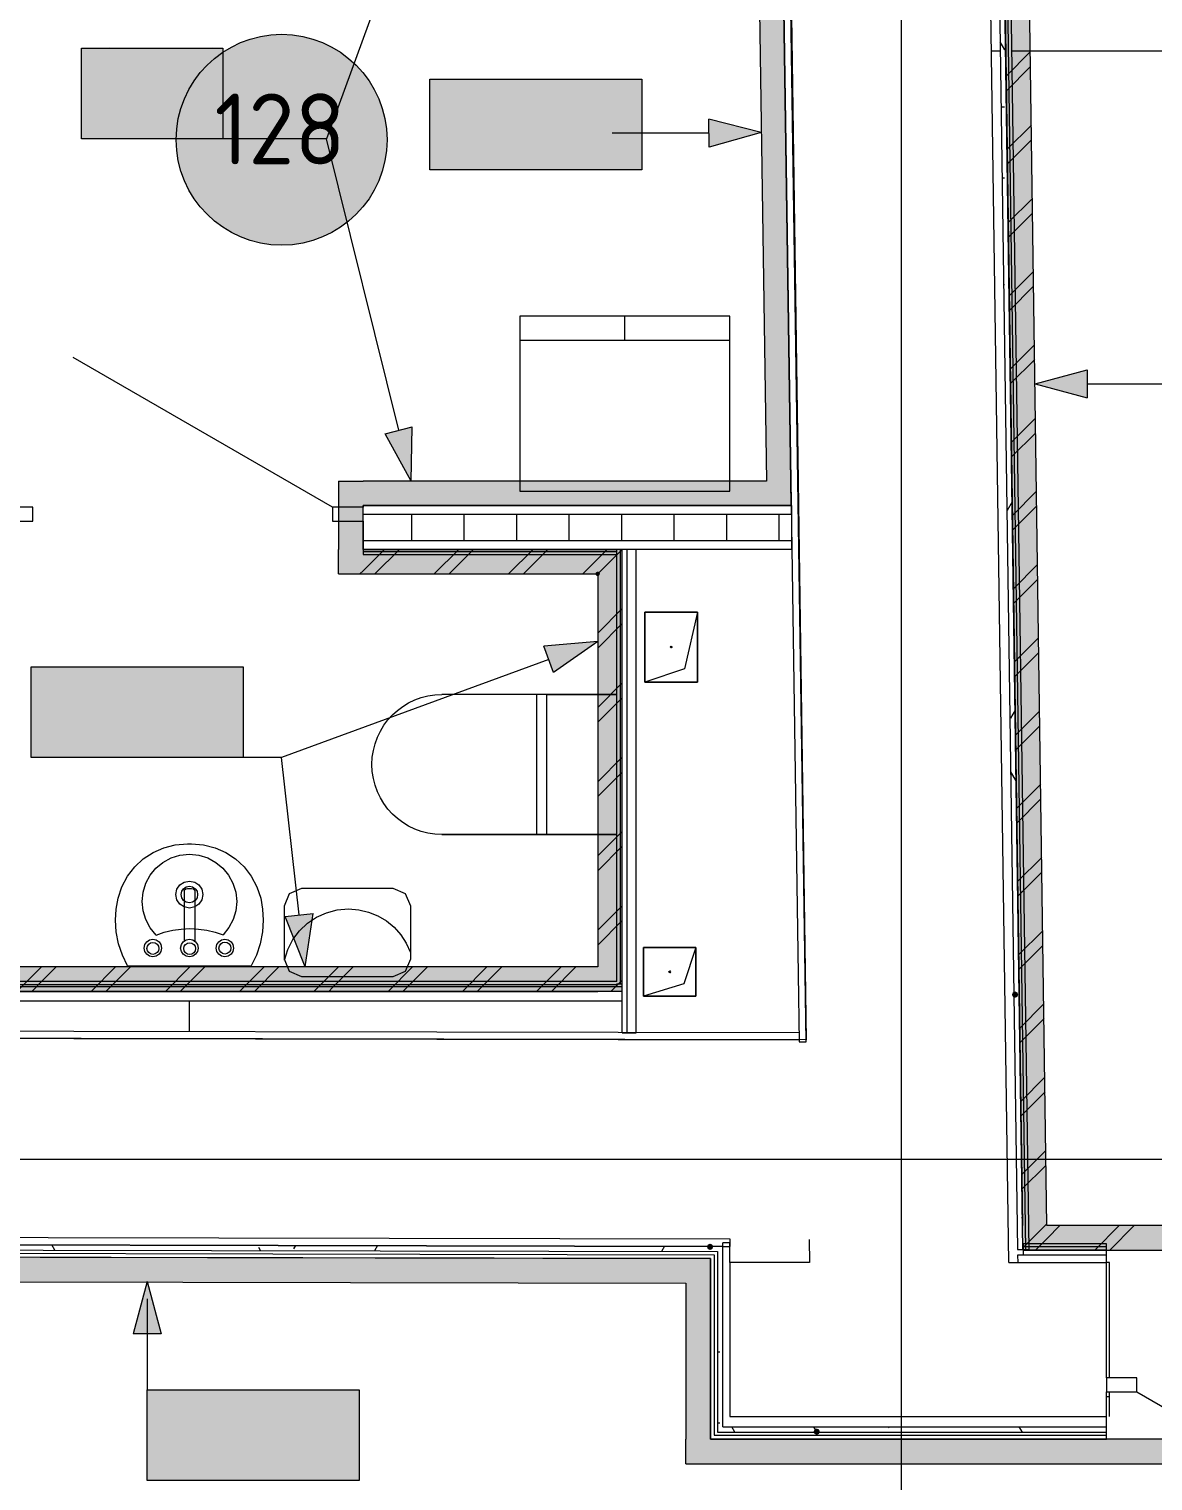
# Model space of a CAD drawing. Header units: millimetres. Extents: x -546 to 1681, y -650 to 1730.
# Drawn here: x 663.24 to 695.35, y 408.18 to 449.65 of the extents above; entities that cross this region are included whole.
import ezdxf

# ---------------------------------------------------------------- set-up
doc = ezdxf.new("R2010")
doc.units = ezdxf.units.MM

msp = doc.modelspace()

# ---------------------------------------------------------------- hatches: boundary and pattern name
at = {"true_color": 0xcccccc}
h = msp.add_hatch(color=254, dxfattribs=at)
h.dxf.hatch_style = 2
h.paths.add_polyline_path([(690.591, 488.335), (691.291, 488.335), (692.325, 415.478), (691.625, 415.478)])
at = {"true_color": 0xa86b51}
h = msp.add_hatch(color=35, dxfattribs=at)
h.dxf.hatch_style = 2
h.paths.add_polyline_path([(684.651, 461.056), (685.011, 436.741), (684.311, 436.741), (683.951, 461.056)])
at = {"true_color": 0xffffff}
h = msp.add_hatch(color=7, dxfattribs=at)
edge = h.paths.add_edge_path()
edge.add_arc((670.46, 446.488), 3.012, 0, 360)
h = msp.add_hatch(color=7, dxfattribs=at)
h.dxf.hatch_style = 2
h.paths.add_polyline_path([(664.739, 449.104), (668.78, 449.104), (668.78, 446.516), (664.739, 446.516)])
h = msp.add_hatch(color=7, dxfattribs=at)
h.dxf.hatch_style = 2
h.paths.add_polyline_path([(664.739, 449.104), (668.78, 449.104), (668.78, 446.516), (664.739, 446.516)])
h = msp.add_hatch(color=7, dxfattribs=at)
h.dxf.hatch_style = 2
h.paths.add_polyline_path([(664.739, 449.104), (668.78, 449.104), (668.78, 446.516), (664.739, 446.516)])
at = {"true_color": 0x0077b0}
h = msp.add_hatch(color=144, dxfattribs=at)
h.paths.add_polyline_path([(665.951, 447.71), (665.951, 448.517), (665.922, 448.674), (665.833, 448.805), (665.704, 448.891), (665.548, 448.921), (665.391, 448.891), (665.26, 448.805), (665.172, 448.674), (665.144, 448.517), (665.144, 447.71), (665.172, 447.554), (665.26, 447.425), (665.391, 447.336), (665.548, 447.307), (665.704, 447.336), (665.833, 447.425), (665.922, 447.554)])
h.paths.add_polyline_path([(666.152, 447.71), (666.141, 447.59), (666.107, 447.478), (666.051, 447.375), (665.974, 447.281), (665.882, 447.204), (665.78, 447.149), (665.668, 447.117), (665.548, 447.106), (665.426, 447.117), (665.314, 447.149), (665.212, 447.204), (665.119, 447.281), (665.041, 447.375), (664.986, 447.478), (664.952, 447.59), (664.941, 447.71), (664.941, 448.517), (664.952, 448.639), (664.986, 448.751), (665.041, 448.853), (665.119, 448.946), (665.212, 449.024), (665.314, 449.08), (665.426, 449.113), (665.548, 449.124), (665.668, 449.113), (665.78, 449.08), (665.883, 449.025), (665.977, 448.949), (666.053, 448.855), (666.108, 448.752), (666.141, 448.639), (666.152, 448.517)])
h = msp.add_hatch(color=144, dxfattribs=at)
h.paths.add_polyline_path([(665.951, 447.71), (665.951, 448.517), (665.922, 448.674), (665.833, 448.805), (665.704, 448.891), (665.548, 448.921), (665.391, 448.891), (665.26, 448.805), (665.172, 448.674), (665.144, 448.517), (665.144, 447.71), (665.172, 447.554), (665.26, 447.425), (665.391, 447.336), (665.548, 447.307), (665.704, 447.336), (665.833, 447.425), (665.922, 447.554)])
h.paths.add_polyline_path([(666.152, 447.71), (666.141, 447.59), (666.107, 447.478), (666.051, 447.375), (665.974, 447.281), (665.882, 447.204), (665.78, 447.149), (665.668, 447.117), (665.548, 447.106), (665.426, 447.117), (665.314, 447.149), (665.212, 447.204), (665.119, 447.281), (665.041, 447.375), (664.986, 447.478), (664.952, 447.59), (664.941, 447.71), (664.941, 448.517), (664.952, 448.639), (664.986, 448.751), (665.041, 448.853), (665.119, 448.946), (665.212, 449.024), (665.314, 449.08), (665.426, 449.113), (665.548, 449.124), (665.668, 449.113), (665.78, 449.08), (665.883, 449.025), (665.977, 448.949), (666.053, 448.855), (666.108, 448.752), (666.141, 448.639), (666.152, 448.517)])
h = msp.add_hatch(color=144, dxfattribs=at)
h.paths.add_polyline_path([(665.951, 447.71), (665.951, 448.517), (665.922, 448.674), (665.833, 448.805), (665.704, 448.891), (665.548, 448.921), (665.391, 448.891), (665.26, 448.805), (665.172, 448.674), (665.144, 448.517), (665.144, 447.71), (665.172, 447.554), (665.26, 447.425), (665.391, 447.336), (665.548, 447.307), (665.704, 447.336), (665.833, 447.425), (665.922, 447.554)])
h.paths.add_polyline_path([(666.152, 447.71), (666.141, 447.59), (666.107, 447.478), (666.051, 447.375), (665.974, 447.281), (665.882, 447.204), (665.78, 447.149), (665.668, 447.117), (665.548, 447.106), (665.426, 447.117), (665.314, 447.149), (665.212, 447.204), (665.119, 447.281), (665.041, 447.375), (664.986, 447.478), (664.952, 447.59), (664.941, 447.71), (664.941, 448.517), (664.952, 448.639), (664.986, 448.751), (665.041, 448.853), (665.119, 448.946), (665.212, 449.024), (665.314, 449.08), (665.426, 449.113), (665.548, 449.124), (665.668, 449.113), (665.78, 449.08), (665.883, 449.025), (665.977, 448.949), (666.053, 448.855), (666.108, 448.752), (666.141, 448.639), (666.152, 448.517)])
h = msp.add_hatch(color=144, dxfattribs=at)
h.dxf.hatch_style = 2
h.paths.add_polyline_path([(668.374, 448.78), (668.143, 448.548), (668.072, 448.517), (667.996, 448.543), (667.971, 448.619), (667.999, 448.689), (668.394, 449.084), (668.435, 449.114), (668.476, 449.124), (668.552, 449.099), (668.577, 449.022), (668.577, 447.205), (668.552, 447.13), (668.476, 447.106), (668.399, 447.13), (668.374, 447.205)])
h = msp.add_hatch(color=144, dxfattribs=at)
h.dxf.hatch_style = 2
h.paths.add_polyline_path([(668.374, 448.78), (668.143, 448.548), (668.072, 448.517), (667.996, 448.543), (667.971, 448.619), (667.999, 448.689), (668.394, 449.084), (668.435, 449.114), (668.476, 449.124), (668.552, 449.099), (668.577, 449.022), (668.577, 447.205), (668.552, 447.13), (668.476, 447.106), (668.399, 447.13), (668.374, 447.205)])
h = msp.add_hatch(color=144, dxfattribs=at)
h.dxf.hatch_style = 2
h.paths.add_polyline_path([(668.374, 448.78), (668.143, 448.548), (668.072, 448.517), (667.996, 448.543), (667.971, 448.619), (667.999, 448.689), (668.394, 449.084), (668.435, 449.114), (668.476, 449.124), (668.552, 449.099), (668.577, 449.022), (668.577, 447.205), (668.552, 447.13), (668.476, 447.106), (668.399, 447.13), (668.374, 447.205)])
at = {"true_color": 0xffffff}
h = msp.add_hatch(color=7, dxfattribs=at)
h.dxf.hatch_style = 2
h.paths.add_polyline_path([(674.694, 448.219), (680.754, 448.219), (680.754, 445.631), (674.694, 445.631)])
at = {"true_color": 0x0077b0}
h = msp.add_hatch(color=144, dxfattribs=at)
h.paths.add_polyline_path([(676.214, 446.556), (676.214, 447.362), (676.184, 447.519), (676.095, 447.65), (675.967, 447.737), (675.81, 447.766), (675.654, 447.737), (675.522, 447.65), (675.435, 447.519), (675.407, 447.362), (675.407, 446.556), (675.435, 446.399), (675.522, 446.271), (675.654, 446.182), (675.81, 446.152), (675.967, 446.182), (676.095, 446.271), (676.184, 446.399)])
h.paths.add_polyline_path([(676.414, 446.556), (676.403, 446.435), (676.37, 446.323), (676.314, 446.22), (676.236, 446.126), (676.145, 446.049), (676.042, 445.994), (675.931, 445.962), (675.81, 445.951), (675.688, 445.962), (675.577, 445.994), (675.475, 446.049), (675.381, 446.126), (675.304, 446.22), (675.248, 446.323), (675.215, 446.435), (675.204, 446.556), (675.204, 447.362), (675.215, 447.484), (675.248, 447.596), (675.304, 447.698), (675.381, 447.791), (675.475, 447.869), (675.577, 447.925), (675.688, 447.958), (675.81, 447.969), (675.931, 447.958), (676.043, 447.925), (676.146, 447.87), (676.24, 447.794), (676.316, 447.7), (676.37, 447.597), (676.403, 447.485), (676.414, 447.362)])
h = msp.add_hatch(color=144, dxfattribs=at)
h.dxf.hatch_style = 2
h.paths.add_polyline_path([(678.637, 447.625), (678.405, 447.393), (678.335, 447.362), (678.259, 447.388), (678.233, 447.464), (678.261, 447.534), (678.657, 447.93), (678.697, 447.959), (678.738, 447.969), (678.814, 447.944), (678.84, 447.867), (678.84, 446.05), (678.814, 445.975), (678.738, 445.951), (678.662, 445.975), (678.637, 446.05)])
h = msp.add_hatch(color=144, dxfattribs=at)
h.paths.add_polyline_path([(680.135, 446.556), (680.135, 447.362), (680.106, 447.519), (680.017, 447.65), (679.888, 447.737), (679.732, 447.766), (679.575, 447.737), (679.444, 447.65), (679.357, 447.519), (679.328, 447.362), (679.328, 446.556), (679.357, 446.399), (679.444, 446.271), (679.575, 446.182), (679.732, 446.152), (679.888, 446.182), (680.017, 446.271), (680.106, 446.399)])
h.paths.add_polyline_path([(680.336, 446.556), (680.325, 446.435), (680.291, 446.323), (680.236, 446.22), (680.158, 446.126), (680.066, 446.049), (679.964, 445.994), (679.852, 445.962), (679.732, 445.951), (679.61, 445.962), (679.498, 445.994), (679.396, 446.049), (679.303, 446.126), (679.225, 446.22), (679.17, 446.323), (679.136, 446.435), (679.125, 446.556), (679.125, 447.362), (679.136, 447.484), (679.17, 447.596), (679.225, 447.698), (679.303, 447.791), (679.396, 447.869), (679.498, 447.925), (679.61, 447.958), (679.732, 447.969), (679.852, 447.958), (679.964, 447.925), (680.067, 447.87), (680.161, 447.794), (680.237, 447.7), (680.292, 447.597), (680.325, 447.485), (680.336, 447.362)])
h = msp.add_hatch(color=144, dxfattribs=at)
h.dxf.hatch_style = 2
h.paths.add_polyline_path([(667.465, 447.608), (666.658, 447.608), (666.581, 447.634), (666.556, 447.71), (666.581, 447.786), (666.658, 447.812), (667.465, 447.812), (667.541, 447.786), (667.566, 447.71), (667.541, 447.634)])
h = msp.add_hatch(color=144, dxfattribs=at)
h.dxf.hatch_style = 2
h.paths.add_polyline_path([(667.465, 447.608), (666.658, 447.608), (666.581, 447.634), (666.556, 447.71), (666.581, 447.786), (666.658, 447.812), (667.465, 447.812), (667.541, 447.786), (667.566, 447.71), (667.541, 447.634)])
h = msp.add_hatch(color=144, dxfattribs=at)
h.dxf.hatch_style = 2
h.paths.add_polyline_path([(667.465, 447.608), (666.658, 447.608), (666.581, 447.634), (666.556, 447.71), (666.581, 447.786), (666.658, 447.812), (667.465, 447.812), (667.541, 447.786), (667.566, 447.71), (667.541, 447.634)])
h = msp.add_hatch(color=144, dxfattribs=at)
h.dxf.hatch_style = 2
h.paths.add_polyline_path([(684.163, 446.7), (682.677, 446.278), (682.665, 447.078)])
h = msp.add_hatch(color=144, dxfattribs=at)
h.dxf.hatch_style = 2
h.paths.add_polyline_path([(677.727, 446.454), (676.92, 446.454), (676.844, 446.479), (676.819, 446.556), (676.844, 446.632), (676.92, 446.657), (677.727, 446.657), (677.803, 446.632), (677.829, 446.556), (677.803, 446.479)])
h = msp.add_hatch(color=144, dxfattribs=at)
h.dxf.hatch_style = 2
h.paths.add_polyline_path([(691.984, 439.515), (693.476, 439.915), (693.476, 439.115)])
h = msp.add_hatch(color=144, dxfattribs=at)
h.dxf.hatch_style = 2
h.paths.add_polyline_path([(674.163, 436.741), (673.416, 438.094), (674.193, 438.286)])
at = {"true_color": 0xf1d696}
h = msp.add_hatch(color=41, dxfattribs=at)
h.dxf.hatch_style = 2
h.paths.add_polyline_path([(672.086, 436.741), (672.786, 436.741), (672.786, 436.041)])
h = msp.add_hatch(color=41, dxfattribs=at)
h.dxf.hatch_style = 2
h.paths.add_polyline_path([(672.086, 436.041), (672.086, 436.741), (672.786, 436.041)])
h = msp.add_hatch(color=41, dxfattribs=at)
h.dxf.hatch_style = 2
h.paths.add_polyline_path([(684.311, 436.741), (684.321, 436.041), (672.786, 436.041), (672.786, 436.741)])
at = {"true_color": 0xa86b51}
h = msp.add_hatch(color=35, dxfattribs=at)
h.dxf.hatch_style = 2
h.paths.add_polyline_path([(685.011, 436.741), (685.021, 436.041), (684.311, 436.741)])
at = {"true_color": 0xf1d696}
h = msp.add_hatch(color=41, dxfattribs=at)
h.dxf.hatch_style = 2
h.paths.add_polyline_path([(685.021, 436.041), (684.321, 436.041), (684.311, 436.741)])
h = msp.add_hatch(color=41, dxfattribs=at)
h.dxf.hatch_style = 2
h.paths.add_polyline_path([(672.086, 436.041), (672.786, 436.041), (672.786, 434.791), (672.086, 434.791)])
at = {"true_color": 0xcccccc}
h = msp.add_hatch(color=254, dxfattribs=at)
h.dxf.hatch_style = 2
h.paths.add_polyline_path([(672.786, 434.791), (672.086, 434.091), (672.086, 434.791)])
h = msp.add_hatch(color=254, dxfattribs=at)
h.dxf.hatch_style = 2
h.paths.add_polyline_path([(672.786, 434.791), (672.786, 434.091), (672.086, 434.091)])
h = msp.add_hatch(color=254, dxfattribs=at)
h.dxf.hatch_style = 2
h.paths.add_polyline_path([(672.786, 434.091), (672.786, 434.791), (679.491, 434.791), (679.491, 434.091)])
at = {"true_color": 0x7b6544}
h = msp.add_hatch(color=37, dxfattribs=at)
h.dxf.hatch_style = 2
h.paths.add_polyline_path([(679.491, 434.091), (679.491, 434.791), (680.191, 434.791)])
h = msp.add_hatch(color=37, dxfattribs=at)
h.dxf.hatch_style = 2
h.paths.add_polyline_path([(679.491, 434.091), (680.191, 434.791), (680.191, 434.091)])
h = msp.add_hatch(color=7)
h.dxf.hatch_style = 2
h.paths.add_polyline_path([(679.442, 434.137), (679.423, 434.091), (679.442, 434.045), (679.488, 434.027), (679.534, 434.045), (679.556, 434.094), (679.537, 434.14), (679.491, 434.159)])
h = msp.add_hatch(color=37, dxfattribs=at)
h.dxf.hatch_style = 2
h.paths.add_polyline_path([(679.491, 434.091), (680.191, 434.091), (680.191, 422.866), (679.491, 422.866)])
at = {"true_color": 0x0077b0}
h = msp.add_hatch(color=144, dxfattribs=at)
h.dxf.hatch_style = 2
h.paths.add_polyline_path([(679.491, 432.161), (678.228, 431.271), (677.952, 432.022)])
at = {"true_color": 0xffffff}
h = msp.add_hatch(color=7, dxfattribs=at)
h.dxf.hatch_style = 2
h.paths.add_polyline_path([(663.302, 431.433), (669.362, 431.433), (669.362, 428.845), (663.302, 428.845)])
h = msp.add_hatch(color=7, dxfattribs=at)
h.dxf.hatch_style = 2
h.paths.add_polyline_path([(663.302, 431.433), (669.362, 431.433), (669.362, 428.845), (663.302, 428.845)])
at = {"true_color": 0x0077b0}
h = msp.add_hatch(color=144, dxfattribs=at)
h.dxf.hatch_style = 2
h.paths.add_polyline_path([(663.603, 431.45), (664.614, 431.45), (664.687, 431.424), (664.712, 431.348), (664.712, 429.531), (664.687, 429.456), (664.614, 429.432), (664.537, 429.456), (664.512, 429.531), (664.512, 431.247), (663.705, 431.247), (663.705, 429.531), (663.679, 429.456), (663.603, 429.432), (663.527, 429.456), (663.502, 429.531), (663.502, 431.348), (663.527, 431.424)])
h = msp.add_hatch(color=144, dxfattribs=at)
h.dxf.hatch_style = 2
h.paths.add_polyline_path([(663.603, 431.45), (664.614, 431.45), (664.687, 431.424), (664.712, 431.348), (664.712, 429.531), (664.687, 429.456), (664.614, 429.432), (664.537, 429.456), (664.512, 429.531), (664.512, 431.247), (663.705, 431.247), (663.705, 429.531), (663.679, 429.456), (663.603, 429.432), (663.527, 429.456), (663.502, 429.531), (663.502, 431.348), (663.527, 431.424)])
h = msp.add_hatch(color=144, dxfattribs=at)
h.dxf.hatch_style = 2
h.paths.add_polyline_path([(665.117, 429.531), (665.117, 431.348), (665.142, 431.424), (665.219, 431.45), (665.295, 431.424), (665.32, 431.348), (665.32, 430.642), (666.127, 430.642), (666.127, 431.348), (666.153, 431.424), (666.229, 431.45), (666.303, 431.424), (666.328, 431.348), (666.328, 429.531), (666.303, 429.456), (666.229, 429.432), (666.153, 429.456), (666.127, 429.531), (666.127, 430.44), (665.32, 430.44), (665.32, 429.531), (665.295, 429.456), (665.219, 429.432), (665.142, 429.456)])
h = msp.add_hatch(color=144, dxfattribs=at)
h.dxf.hatch_style = 2
h.paths.add_polyline_path([(665.117, 429.531), (665.117, 431.348), (665.142, 431.424), (665.219, 431.45), (665.295, 431.424), (665.32, 431.348), (665.32, 430.642), (666.127, 430.642), (666.127, 431.348), (666.153, 431.424), (666.229, 431.45), (666.303, 431.424), (666.328, 431.348), (666.328, 429.531), (666.303, 429.456), (666.229, 429.432), (666.153, 429.456), (666.127, 429.531), (666.127, 430.44), (665.32, 430.44), (665.32, 429.531), (665.295, 429.456), (665.219, 429.432), (665.142, 429.456)])
h = msp.add_hatch(color=144, dxfattribs=at)
h.dxf.hatch_style = 2
h.paths.add_polyline_path([(668.147, 430.541), (668.147, 431.348), (668.173, 431.424), (668.249, 431.45), (668.954, 431.45), (669.03, 431.424), (669.056, 431.348), (669.03, 431.272), (668.954, 431.247), (668.35, 431.247), (668.35, 430.642), (668.652, 430.642), (668.753, 430.633), (668.846, 430.606), (668.931, 430.56), (669.008, 430.496), (669.073, 430.417), (669.119, 430.331), (669.148, 430.238), (669.157, 430.138), (669.157, 429.937), (669.148, 429.835), (669.119, 429.742), (669.073, 429.656), (669.008, 429.579), (668.93, 429.514), (668.845, 429.468), (668.752, 429.441), (668.652, 429.432), (668.249, 429.432), (668.173, 429.456), (668.147, 429.531), (668.173, 429.607), (668.249, 429.633), (668.652, 429.633), (668.769, 429.655), (668.867, 429.722), (668.933, 429.819), (668.954, 429.937), (668.954, 430.138), (668.933, 430.254), (668.867, 430.352), (668.769, 430.418), (668.652, 430.44), (668.249, 430.44), (668.173, 430.465)])
h = msp.add_hatch(color=144, dxfattribs=at)
h.dxf.hatch_style = 2
h.paths.add_polyline_path([(668.147, 430.541), (668.147, 431.348), (668.173, 431.424), (668.249, 431.45), (668.954, 431.45), (669.03, 431.424), (669.056, 431.348), (669.03, 431.272), (668.954, 431.247), (668.35, 431.247), (668.35, 430.642), (668.652, 430.642), (668.753, 430.633), (668.846, 430.606), (668.931, 430.56), (669.008, 430.496), (669.073, 430.417), (669.119, 430.331), (669.148, 430.238), (669.157, 430.138), (669.157, 429.937), (669.148, 429.835), (669.119, 429.742), (669.073, 429.656), (669.008, 429.579), (668.93, 429.514), (668.845, 429.468), (668.752, 429.441), (668.652, 429.432), (668.249, 429.432), (668.173, 429.456), (668.147, 429.531), (668.173, 429.607), (668.249, 429.633), (668.652, 429.633), (668.769, 429.655), (668.867, 429.722), (668.933, 429.819), (668.954, 429.937), (668.954, 430.138), (668.933, 430.254), (668.867, 430.352), (668.769, 430.418), (668.652, 430.44), (668.249, 430.44), (668.173, 430.465)])
h = msp.add_hatch(color=144, dxfattribs=at)
h.dxf.hatch_style = 2
h.paths.add_polyline_path([(667.641, 429.934), (666.834, 429.934), (666.758, 429.96), (666.733, 430.036), (666.758, 430.112), (666.834, 430.138), (667.641, 430.138), (667.717, 430.112), (667.742, 430.036), (667.717, 429.96)])
h = msp.add_hatch(color=144, dxfattribs=at)
h.dxf.hatch_style = 2
h.paths.add_polyline_path([(667.641, 429.934), (666.834, 429.934), (666.758, 429.96), (666.733, 430.036), (666.758, 430.112), (666.834, 430.138), (667.641, 430.138), (667.717, 430.112), (667.742, 430.036), (667.717, 429.96)])
h = msp.add_hatch(color=144, dxfattribs=at)
h.dxf.hatch_style = 2
h.paths.add_polyline_path([(671.131, 422.866), (670.566, 424.304), (671.36, 424.394)])
at = {"true_color": 0xcccccc}
h = msp.add_hatch(color=254, dxfattribs=at)
h.dxf.hatch_style = 2
h.paths.add_polyline_path([(652.39, 422.166), (652.39, 422.866), (663.669, 422.866), (663.669, 422.166)])
at = {"true_color": 0x7b6544}
h = msp.add_hatch(color=37, dxfattribs=at)
h.dxf.hatch_style = 2
h.paths.add_polyline_path([(663.669, 422.166), (663.669, 422.866), (671.915, 422.866), (671.915, 422.166)])
at = {"true_color": 0xcccccc}
h = msp.add_hatch(color=254, dxfattribs=at)
h.dxf.hatch_style = 2
h.paths.add_polyline_path([(679.491, 422.866), (679.491, 422.166), (671.915, 422.166), (671.915, 422.866)])
at = {"true_color": 0x7b6544}
h = msp.add_hatch(color=37, dxfattribs=at)
h.dxf.hatch_style = 2
h.paths.add_polyline_path([(679.491, 422.166), (679.491, 422.866), (680.191, 422.166)])
h = msp.add_hatch(color=37, dxfattribs=at)
h.dxf.hatch_style = 2
h.paths.add_polyline_path([(679.491, 422.866), (680.191, 422.866), (680.191, 422.166)])
h = msp.add_hatch(color=7)
h.dxf.hatch_style = 2
h.paths.add_polyline_path([(691.414, 422.164), (691.35, 422.138), (691.324, 422.074), (691.35, 422.011), (691.414, 421.984), (691.478, 422.011), (691.504, 422.074), (691.478, 422.138)])
at = {"true_color": 0xcccccc}
h = msp.add_hatch(color=254, dxfattribs=at)
h.dxf.hatch_style = 2
h.paths.add_polyline_path([(692.325, 415.478), (691.644, 414.788), (691.634, 414.788), (691.625, 415.478)])
h = msp.add_hatch(color=254, dxfattribs=at)
h.dxf.hatch_style = 2
h.paths.add_polyline_path([(692.325, 415.478), (692.335, 414.778), (691.634, 414.778)])
h = msp.add_hatch(color=254, dxfattribs=at)
h.dxf.hatch_style = 2
h.paths.add_polyline_path([(703.644, 415.478), (703.644, 414.778), (692.335, 414.778), (692.325, 415.478)])
h = msp.add_hatch(color=7)
h.dxf.hatch_style = 2
h.paths.add_polyline_path([(682.7, 414.961), (682.636, 414.935), (682.61, 414.871), (682.636, 414.808), (682.7, 414.781), (682.764, 414.808), (682.79, 414.871), (682.764, 414.935)])
h = msp.add_hatch(color=254, dxfattribs=at)
h.dxf.hatch_style = 2
h.paths.add_polyline_path([(691.634, 414.788), (691.644, 414.788), (691.634, 414.778)])
at = {"true_color": 0x800080}
h = msp.add_hatch(color=216, dxfattribs=at)
h.dxf.hatch_style = 2
h.paths.add_polyline_path([(649.175, 413.898), (649.177, 414.598), (682.011, 414.537), (682.011, 413.837)])
at = {"true_color": 0xf1d696}
h = msp.add_hatch(color=41, dxfattribs=at)
h.dxf.hatch_style = 2
h.paths.add_polyline_path([(682.011, 413.837), (682.011, 414.537), (682.711, 414.536)])
h = msp.add_hatch(color=41, dxfattribs=at)
h.dxf.hatch_style = 2
h.paths.add_polyline_path([(682.011, 413.837), (682.709, 414.535), (682.711, 413.836)])
at = {"true_color": 0x0077b0}
h = msp.add_hatch(color=144, dxfattribs=at)
h.dxf.hatch_style = 2
h.paths.add_polyline_path([(666.617, 413.878), (667.017, 412.386), (666.217, 412.386)])
at = {"true_color": 0xf1d696}
h = msp.add_hatch(color=41, dxfattribs=at)
h.dxf.hatch_style = 2
h.paths.add_polyline_path([(682.011, 413.837), (682.711, 413.836), (682.711, 409.378), (682.011, 409.378)])
at = {"true_color": 0xffffff}
h = msp.add_hatch(color=7, dxfattribs=at)
h.dxf.hatch_style = 2
h.paths.add_polyline_path([(666.617, 410.784), (672.677, 410.784), (672.677, 408.196), (666.617, 408.196)])
at = {"true_color": 0x0077b0}
h = msp.add_hatch(color=144, dxfattribs=at)
h.dxf.hatch_style = 2
h.paths.add_polyline_path([(666.919, 410.803), (667.93, 410.803), (668.003, 410.777), (668.028, 410.701), (668.028, 408.884), (668.003, 408.809), (667.93, 408.785), (667.853, 408.809), (667.828, 408.884), (667.828, 410.599), (667.021, 410.599), (667.021, 408.884), (666.995, 408.809), (666.919, 408.785), (666.843, 408.809), (666.818, 408.884), (666.818, 410.701), (666.843, 410.777)])
h = msp.add_hatch(color=144, dxfattribs=at)
h.dxf.hatch_style = 2
h.paths.add_polyline_path([(668.433, 408.884), (668.433, 410.701), (668.458, 410.777), (668.535, 410.803), (668.611, 410.777), (668.636, 410.701), (668.636, 409.995), (669.443, 409.995), (669.443, 410.701), (669.469, 410.777), (669.545, 410.803), (669.619, 410.777), (669.644, 410.701), (669.644, 408.884), (669.619, 408.809), (669.545, 408.785), (669.469, 408.809), (669.443, 408.884), (669.443, 409.792), (668.636, 409.792), (668.636, 408.884), (668.611, 408.809), (668.535, 408.785), (668.458, 408.809)])
h = msp.add_hatch(color=144, dxfattribs=at)
h.paths.add_polyline_path([(672.27, 409.792), (672.27, 410.297), (672.249, 410.414), (672.183, 410.512), (672.085, 410.578), (671.968, 410.599), (671.851, 410.578), (671.754, 410.512), (671.688, 410.414), (671.666, 410.297), (671.666, 410.097), (671.688, 409.979), (671.754, 409.88), (671.851, 409.815), (671.968, 409.792)])
h.paths.add_polyline_path([(671.765, 408.785), (671.694, 408.813), (671.666, 408.884), (671.678, 408.941), (671.714, 408.971), (671.9, 409.056), (672.044, 409.169), (672.152, 409.295), (672.226, 409.435), (672.265, 409.589), (671.968, 409.589), (671.867, 409.599), (671.773, 409.627), (671.688, 409.674), (671.61, 409.739), (671.545, 409.817), (671.5, 409.902), (671.472, 409.994), (671.463, 410.095), (671.463, 410.297), (671.472, 410.399), (671.5, 410.492), (671.545, 410.578), (671.61, 410.656), (671.688, 410.721), (671.773, 410.767), (671.867, 410.794), (671.968, 410.803), (672.07, 410.794), (672.163, 410.767), (672.249, 410.721), (672.326, 410.656), (672.39, 410.58), (672.436, 410.495), (672.464, 410.402), (672.473, 410.3), (672.473, 409.694), (672.443, 409.449), (672.353, 409.232), (672.203, 409.043), (671.994, 408.881), (671.86, 408.808)])
h = msp.add_hatch(color=144, dxfattribs=at)
h.dxf.hatch_style = 2
h.paths.add_polyline_path([(670.957, 409.287), (670.15, 409.287), (670.074, 409.313), (670.048, 409.389), (670.074, 409.465), (670.15, 409.49), (670.957, 409.49), (671.033, 409.465), (671.058, 409.389), (671.033, 409.313)])
at = {"true_color": 0xf1d696}
h = msp.add_hatch(color=41, dxfattribs=at)
h.dxf.hatch_style = 2
h.paths.add_polyline_path([(682.711, 409.378), (682.011, 408.678), (682.011, 409.378)])
h = msp.add_hatch(color=41, dxfattribs=at)
h.dxf.hatch_style = 2
h.paths.add_polyline_path([(682.711, 409.378), (682.711, 408.678), (682.011, 408.678)])
h = msp.add_hatch(color=41, dxfattribs=at)
h.dxf.hatch_style = 2
h.paths.add_polyline_path([(682.711, 408.678), (682.711, 409.378), (717.518, 409.378), (717.518, 408.678)])
h = msp.add_hatch(color=7)
h.dxf.hatch_style = 2
h.paths.add_polyline_path([(685.748, 409.681), (685.684, 409.655), (685.658, 409.591), (685.684, 409.528), (685.748, 409.501), (685.812, 409.528), (685.838, 409.591), (685.812, 409.655)])
h = msp.add_hatch(color=7)
h.dxf.hatch_style = 2
h.paths.add_polyline_path([(685.748, 409.681), (685.684, 409.655), (685.658, 409.591), (685.684, 409.528), (685.748, 409.501), (685.812, 409.528), (685.838, 409.591), (685.812, 409.655)])

# ---------------------------------------------------------------- linework, layer by layer
at = {"color": 7, "lineweight": 0}
for points in [[(688.173, 197.821), (688.173, 498.051)], [(691.24, 414.428), (690.159, 489.335)], [(684.46, 489.253), (685.447, 420.781)], [(690.416, 488.868), (691.485, 414.79)], [(691.634, 414.793), (690.566, 488.87)], [(691.724, 414.794), (690.656, 488.872)], [(691.814, 414.795), (690.746, 488.873)], [(690.591, 488.335), (691.625, 415.478)], [(692.325, 415.478), (691.291, 488.335)], [(684.64, 461.756), (685.248, 420.725)], [(685.011, 436.741), (684.64, 461.756)], [(685.448, 420.728), (684.84, 461.759)], [(683.951, 461.056), (684.311, 436.741)], [(667.448, 446.488), (667.464, 446.796), (667.509, 447.096), (667.583, 447.384), (667.685, 447.661), (667.811, 447.924), (667.962, 448.173), (668.136, 448.405), (668.33, 448.618), (668.544, 448.813), (668.776, 448.986), (669.024, 449.137), (669.287, 449.264), (669.564, 449.365), (669.852, 449.439), (670.151, 449.485), (670.459, 449.5), (670.767, 449.485), (671.066, 449.439), (671.355, 449.365), (671.632, 449.264), (671.895, 449.137), (672.143, 448.986), (672.375, 448.813), (672.589, 448.618), (672.783, 448.405), (672.957, 448.173), (673.108, 447.924), (673.234, 447.661), (673.336, 447.384), (673.41, 447.096), (673.455, 446.796), (673.471, 446.488)], [(691.117, 449.06), (690.987, 449.285)], [(690.991, 449.02), (690.741, 449.02)], [(691.159, 448.308), (691.849, 448.998)], [(703.127, 449.02), (691.321, 449.02)], [(691.165, 447.889), (691.855, 448.58)], [(691.014, 447.433), (691.109, 447.433)], [(691.188, 446.216), (691.879, 446.906)], [(673.471, 446.488), (673.455, 446.181), (673.41, 445.882), (673.336, 445.593), (673.234, 445.316), (673.108, 445.053), (672.957, 444.805), (672.783, 444.573), (672.589, 444.359), (672.375, 444.164), (672.143, 443.991), (671.895, 443.84), (671.632, 443.713), (671.355, 443.612), (671.066, 443.538), (670.767, 443.492), (670.459, 443.476), (670.151, 443.492), (669.852, 443.538), (669.564, 443.612), (669.287, 443.713), (669.024, 443.84), (668.776, 443.991), (668.544, 444.164), (668.33, 444.359), (668.136, 444.573), (667.962, 444.805), (667.811, 445.053), (667.685, 445.316), (667.583, 445.593), (667.509, 445.882), (667.464, 446.181), (667.448, 446.488)], [(691.194, 445.798), (691.885, 446.488)], [(691.043, 445.401), (691.109, 445.401)], [(691.218, 444.124), (691.908, 444.815)], [(691.224, 443.706), (691.914, 444.396)], [(691.248, 442.033), (691.938, 442.723)], [(691.087, 442.353), (691.109, 442.353)], [(691.254, 441.614), (691.944, 442.305)], [(691.277, 439.941), (691.968, 440.631)], [(671.916, 435.991), (664.503, 440.271)], [(691.283, 439.523), (691.974, 440.213)], [(691.307, 437.85), (691.997, 438.54)], [(691.313, 437.431), (692.003, 438.121)], [(672.086, 436.741), (672.786, 436.741)], [(672.086, 436.741), (672.086, 434.791)], [(684.311, 436.741), (672.786, 436.741)], [(685.021, 436.041), (685.011, 436.741)], [(691.337, 435.758), (692.027, 436.448)], [(663.356, 435.991), (662.486, 435.991)], [(663.356, 435.591), (663.356, 435.991)], [(671.916, 435.991), (671.916, 435.591)], [(672.786, 435.991), (671.916, 435.991)], [(685.036, 436.041), (672.786, 436.041)], [(672.786, 436.041), (672.786, 435.991)], [(672.786, 434.791), (672.786, 436.041)], [(672.786, 436.041), (685.021, 436.041)], [(672.786, 435.591), (672.786, 435.991)], [(685.036, 434.791), (685.036, 436.041)], [(691.326, 436.146), (691.183, 435.898)], [(691.343, 435.34), (692.033, 436.03)], [(662.486, 435.591), (663.356, 435.591)], [(671.916, 435.591), (672.786, 435.591)], [(672.786, 435.791), (685.036, 435.791)], [(672.786, 435.591), (672.786, 434.641)], [(674.177, 435.041), (674.177, 435.791)], [(675.677, 435.041), (675.677, 435.791)], [(677.177, 435.041), (677.177, 435.791)], [(678.677, 435.041), (678.677, 435.791)], [(680.177, 435.041), (680.177, 435.791)], [(681.677, 435.041), (681.677, 435.791)], [(683.177, 435.041), (683.177, 435.791)], [(684.677, 435.041), (684.677, 435.791)], [(672.786, 435.041), (685.036, 435.041)], [(672.086, 434.091), (672.086, 434.791)], [(672.786, 434.791), (680.041, 434.791)], [(672.786, 434.178), (673.399, 434.791)], [(679.491, 434.791), (672.786, 434.791)], [(672.786, 434.731), (680.041, 434.731)], [(672.786, 434.641), (680.041, 434.641)], [(673.124, 434.091), (673.824, 434.791)], [(674.821, 434.091), (675.521, 434.791)], [(675.245, 434.091), (675.945, 434.791)], [(676.942, 434.091), (677.642, 434.791)], [(677.366, 434.091), (678.066, 434.791)], [(679.491, 434.094), (680.188, 434.791)], [(679.491, 434.519), (679.763, 434.791)], [(680.191, 434.791), (679.491, 434.791)], [(685.036, 434.791), (680.041, 434.791)], [(680.041, 422.446), (680.041, 434.791)], [(680.131, 434.791), (680.131, 422.386)], [(680.191, 420.987), (680.191, 434.791)], [(680.191, 422.166), (680.191, 434.791)], [(680.321, 434.791), (680.321, 420.987)], [(680.591, 420.987), (680.591, 434.791)], [(672.699, 434.091), (672.786, 434.178)], [(679.063, 434.091), (679.491, 434.519)], [(691.366, 433.666), (692.057, 434.357)], [(672.086, 434.091), (679.491, 434.091)], [(679.491, 434.091), (679.491, 422.866)], [(691.372, 433.248), (692.063, 433.938)], [(679.491, 432.397), (680.191, 433.097)], [(680.841, 430.999), (680.841, 432.999)], [(680.841, 432.999), (682.341, 432.999)], [(682.341, 432.999), (680.841, 432.999)], [(680.841, 432.999), (680.841, 430.999)], [(682.341, 432.999), (681.966, 431.374)], [(682.341, 432.999), (682.341, 430.999)], [(682.341, 430.999), (682.341, 432.999)], [(679.491, 431.973), (680.191, 432.673)], [(691.396, 431.575), (692.086, 432.265)], [(681.566, 431.999), (681.591, 432.024), (681.616, 431.999)], [(681.566, 431.999), (681.579, 432.021)], [(681.616, 431.999), (681.591, 431.974), (681.566, 431.999)], [(681.615, 431.992), (681.591, 431.974), (681.579, 431.977)], [(681.591, 432.024), (681.615, 432.005)], [(691.402, 431.156), (692.092, 431.847)], [(681.966, 431.374), (680.841, 430.999)], [(679.491, 430.276), (680.191, 430.976)], [(682.341, 430.999), (680.841, 430.999)], [(680.841, 430.999), (682.341, 430.999)], [(675.041, 426.646), (674.837, 426.657), (674.638, 426.687), (674.447, 426.736), (674.263, 426.804), (674.088, 426.888), (673.923, 426.988), (673.769, 427.103), (673.627, 427.232), (673.498, 427.374), (673.383, 427.528), (673.283, 427.693), (673.198, 427.868), (673.131, 428.052), (673.082, 428.243), (673.051, 428.442), (673.041, 428.646), (673.051, 428.851), (673.082, 429.05), (673.131, 429.241), (673.198, 429.425), (673.283, 429.6), (673.383, 429.765), (673.498, 429.919), (673.627, 430.061), (673.769, 430.19), (673.923, 430.305), (674.088, 430.405), (674.263, 430.489), (674.447, 430.557), (674.638, 430.606), (674.837, 430.636), (675.041, 430.646)], [(675.041, 426.646), (674.837, 426.657), (674.638, 426.687), (674.447, 426.736), (674.263, 426.804), (674.088, 426.888), (673.923, 426.988), (673.769, 427.103), (673.627, 427.232), (673.498, 427.374), (673.383, 427.528), (673.283, 427.693), (673.198, 427.868), (673.131, 428.052), (673.082, 428.243), (673.051, 428.442), (673.041, 428.646), (673.051, 428.851), (673.082, 429.05), (673.131, 429.241), (673.198, 429.425), (673.283, 429.6), (673.383, 429.765), (673.498, 429.919), (673.627, 430.061), (673.769, 430.19), (673.923, 430.305), (674.088, 430.405), (674.263, 430.489), (674.447, 430.557), (674.638, 430.606), (674.837, 430.636), (675.041, 430.646)], [(680.041, 430.646), (675.041, 430.646)], [(678.041, 430.646), (675.041, 430.646)], [(677.741, 430.646), (677.741, 426.646)], [(678.041, 426.646), (678.041, 430.646)], [(678.041, 430.646), (680.041, 430.646)], [(679.491, 429.852), (680.191, 430.552)], [(691.412, 430.199), (691.283, 429.974)], [(691.426, 429.483), (692.116, 430.173)], [(691.432, 429.065), (692.122, 429.755)], [(679.491, 428.155), (680.191, 428.855)], [(679.491, 427.731), (680.191, 428.431)], [(691.441, 428.178), (691.295, 428.432)], [(691.456, 427.391), (692.146, 428.082)], [(691.461, 426.973), (692.152, 427.663)], [(679.491, 426.033), (680.191, 426.733)], [(665.789, 424.827), (665.899, 425.156), (666.06, 425.456), (666.265, 425.721), (666.509, 425.948), (666.787, 426.132), (667.093, 426.269), (667.422, 426.354), (667.767, 426.383), (667.826, 426.382)], [(665.789, 424.827), (665.899, 425.156), (666.06, 425.456), (666.265, 425.721), (666.509, 425.948), (666.787, 426.132), (667.093, 426.269), (667.422, 426.354), (667.767, 426.383), (667.826, 426.382)], [(667.826, 426.382), (667.885, 426.383), (668.231, 426.354), (668.559, 426.269), (668.865, 426.132), (669.143, 425.948), (669.387, 425.721), (669.592, 425.456), (669.753, 425.156), (669.863, 424.827)], [(667.826, 426.382), (667.885, 426.383), (668.231, 426.354), (668.559, 426.269), (668.865, 426.132), (669.143, 425.948), (669.387, 425.721), (669.592, 425.456), (669.753, 425.156), (669.863, 424.827)], [(675.041, 426.646), (680.041, 426.646)], [(678.041, 426.646), (675.041, 426.646)], [(680.041, 426.646), (678.041, 426.646)], [(679.491, 425.609), (680.191, 426.309)], [(666.872, 423.776), (666.703, 423.982), (666.579, 424.215), (666.502, 424.467), (666.476, 424.732), (666.503, 425.004), (666.582, 425.258), (666.706, 425.487), (666.871, 425.687), (667.071, 425.852), (667.3, 425.976), (667.554, 426.055), (667.826, 426.082), (668.098, 426.055), (668.352, 425.976), (668.581, 425.852), (668.781, 425.687), (668.946, 425.487), (669.07, 425.258), (669.149, 425.004), (669.176, 424.732), (669.15, 424.47), (669.075, 424.22), (668.954, 423.99), (668.788, 423.785)], [(691.485, 425.3), (692.175, 425.99)], [(691.491, 424.881), (692.181, 425.572)], [(667.44, 424.932), (667.47, 425.082), (667.553, 425.205), (667.676, 425.287), (667.826, 425.317), (667.976, 425.287), (668.099, 425.205), (668.182, 425.082), (668.212, 424.932)], [(667.591, 424.932), (667.609, 425.024), (667.66, 425.098), (667.734, 425.149), (667.826, 425.167), (667.918, 425.149), (667.992, 425.098), (668.043, 425.024), (668.061, 424.932)], [(667.676, 425.045), (667.688, 425.07), (667.72, 425.091), (667.768, 425.104), (667.826, 425.109), (667.884, 425.104), (667.932, 425.091), (667.964, 425.07), (667.976, 425.045)], [(667.676, 425.045), (667.676, 423.603)], [(667.976, 425.045), (667.976, 423.603)], [(666.061, 422.896), (665.911, 423.205), (665.803, 423.528), (665.737, 423.863), (665.715, 424.204), (665.734, 424.518), (665.789, 424.827)], [(666.061, 422.896), (665.911, 423.205), (665.803, 423.528), (665.737, 423.863), (665.715, 424.204), (665.734, 424.518), (665.789, 424.827)], [(668.212, 424.932), (668.182, 424.782), (668.099, 424.66), (667.976, 424.577), (667.826, 424.546), (667.676, 424.577), (667.553, 424.66), (667.47, 424.782), (667.44, 424.932)], [(668.061, 424.932), (668.043, 424.841), (667.992, 424.766), (667.918, 424.716), (667.826, 424.697), (667.734, 424.716), (667.66, 424.766), (667.609, 424.841), (667.591, 424.932)], [(669.863, 424.827), (669.918, 424.518), (669.937, 424.204), (669.915, 423.863), (669.849, 423.528), (669.741, 423.205), (669.591, 422.896)], [(669.863, 424.827), (669.918, 424.518), (669.937, 424.204), (669.915, 423.863), (669.849, 423.528), (669.741, 423.205), (669.591, 422.896)], [(679.491, 423.912), (680.191, 424.612)], [(666.872, 423.776), (667.107, 423.856), (667.348, 423.913), (667.594, 423.948), (667.842, 423.959), (668.084, 423.948), (668.323, 423.916), (668.558, 423.861), (668.788, 423.785)], [(679.491, 423.488), (680.191, 424.188)], [(691.515, 423.208), (692.205, 423.898)], [(666.533, 423.403), (666.553, 423.501), (666.606, 423.58), (666.686, 423.634), (666.783, 423.653), (666.88, 423.634), (666.96, 423.58), (667.013, 423.501), (667.033, 423.403)], [(667.033, 423.403), (667.013, 423.306), (666.96, 423.227), (666.88, 423.173), (666.783, 423.153), (666.686, 423.173), (666.606, 423.227), (666.553, 423.306), (666.533, 423.403)], [(666.613, 423.393), (666.626, 423.46), (666.663, 423.514), (666.717, 423.55), (666.783, 423.563), (666.849, 423.55), (666.903, 423.514), (666.94, 423.46), (666.953, 423.393)], [(666.953, 423.393), (666.94, 423.327), (666.903, 423.273), (666.849, 423.237), (666.783, 423.223), (666.717, 423.237), (666.663, 423.273), (666.626, 423.327), (666.613, 423.393)], [(667.576, 423.403), (667.596, 423.501), (667.649, 423.58), (667.729, 423.634), (667.826, 423.653), (667.923, 423.634), (668.003, 423.58), (668.056, 423.501), (668.076, 423.403)], [(668.076, 423.403), (668.056, 423.306), (668.003, 423.227), (667.923, 423.173), (667.826, 423.153), (667.729, 423.173), (667.649, 423.227), (667.596, 423.306), (667.576, 423.403)], [(667.834, 423.22), (667.769, 423.234), (667.715, 423.27), (667.679, 423.323), (667.666, 423.388), (667.679, 423.454), (667.715, 423.508), (667.769, 423.544), (667.834, 423.557)], [(667.834, 423.557), (667.899, 423.544), (667.953, 423.508), (667.989, 423.454), (668.002, 423.388), (667.989, 423.323), (667.953, 423.27), (667.899, 423.234), (667.834, 423.22)], [(668.589, 423.403), (668.609, 423.501), (668.662, 423.58), (668.742, 423.634), (668.839, 423.653), (668.936, 423.634), (669.016, 423.58), (669.069, 423.501), (669.089, 423.403)], [(669.089, 423.403), (669.069, 423.306), (669.016, 423.227), (668.936, 423.173), (668.839, 423.153), (668.742, 423.173), (668.662, 423.227), (668.609, 423.306), (668.589, 423.403)], [(668.669, 423.403), (668.682, 423.47), (668.719, 423.524), (668.773, 423.56), (668.839, 423.573), (668.905, 423.56), (668.959, 423.524), (668.996, 423.47), (669.009, 423.403)], [(669.009, 423.403), (668.996, 423.337), (668.959, 423.283), (668.905, 423.247), (668.839, 423.233), (668.773, 423.247), (668.719, 423.283), (668.682, 423.337), (668.669, 423.403)], [(680.796, 422.032), (680.796, 423.418)], [(680.796, 423.418), (682.296, 423.418)], [(682.296, 423.418), (680.796, 423.418)], [(680.796, 423.418), (680.796, 422.032)], [(682.296, 423.418), (681.949, 422.378)], [(682.296, 423.418), (682.296, 422.032)], [(682.296, 422.032), (682.296, 423.418)], [(691.521, 422.79), (692.211, 423.48)], [(663.669, 422.866), (652.39, 422.866)], [(662.896, 422.166), (663.596, 422.866)], [(663.669, 422.515), (664.02, 422.866)], [(671.915, 422.866), (663.669, 422.866)], [(665.017, 422.166), (665.717, 422.866)], [(665.441, 422.166), (666.141, 422.866)], [(666.061, 422.896), (669.591, 422.896)], [(666.061, 422.896), (669.591, 422.896)], [(667.138, 422.166), (667.838, 422.866)], [(667.563, 422.166), (668.263, 422.866)], [(669.26, 422.166), (669.96, 422.866)], [(669.684, 422.166), (670.384, 422.866)], [(671.381, 422.166), (671.915, 422.7)], [(671.915, 422.276), (672.505, 422.866)], [(671.915, 422.7), (672.081, 422.866)], [(679.491, 422.866), (671.915, 422.866)], [(673.502, 422.166), (674.202, 422.866)], [(673.927, 422.166), (674.627, 422.866)], [(675.624, 422.166), (676.324, 422.866)], [(676.048, 422.166), (676.748, 422.866)], [(677.745, 422.166), (678.445, 422.866)], [(678.169, 422.166), (678.869, 422.866)], [(681.521, 422.725), (681.546, 422.75), (681.571, 422.725)], [(681.521, 422.725), (681.533, 422.747)], [(681.571, 422.725), (681.546, 422.7), (681.521, 422.725)], [(681.57, 422.718), (681.546, 422.7), (681.533, 422.703)], [(681.546, 422.75), (681.57, 422.731)], [(680.191, 422.296), (651.727, 422.296)], [(680.191, 422.166), (651.727, 422.166)], [(680.041, 422.446), (651.78, 422.446)], [(680.041, 422.356), (651.78, 422.356)], [(652.39, 422.166), (663.669, 422.166)], [(663.32, 422.166), (663.669, 422.515)], [(663.669, 422.166), (671.915, 422.166)], [(671.805, 422.166), (671.915, 422.276)], [(671.915, 422.166), (679.491, 422.166)], [(680.191, 422.166), (679.491, 422.166)], [(679.866, 422.166), (680.029, 422.328)], [(680.029, 422.328), (680.191, 422.491)], [(680.041, 422.386), (680.191, 422.386)], [(680.041, 422.296), (680.041, 422.386)], [(681.949, 422.378), (680.796, 422.032)], [(651.727, 421.896), (680.191, 421.896)], [(667.826, 421.016), (667.826, 421.896)], [(682.296, 422.032), (680.796, 422.032)], [(680.796, 422.032), (682.296, 422.032)], [(691.414, 422.074), (691.38, 422.015)], [(691.545, 421.116), (692.235, 421.807)], [(691.55, 420.698), (692.241, 421.388)], [(685.252, 420.981), (654.152, 421.044)], [(680.191, 420.987), (680.591, 420.987)], [(685.252, 420.781), (685.252, 420.981)], [(685.447, 420.781), (649.189, 420.854)], [(654.152, 420.844), (685.252, 420.781)], [(685.248, 420.725), (685.448, 420.728)], [(691.574, 419.025), (692.265, 419.715)], [(691.58, 418.606), (692.27, 419.297)], [(691.604, 416.933), (692.294, 417.623)], [(187.211, 417.371), (863.726, 417.371)], [(691.61, 416.515), (692.3, 417.205)], [(691.622, 415.673), (691.603, 415.705)], [(692.27, 415.478), (692.324, 415.532)], [(683.278, 415.085), (649.178, 415.154)], [(683.278, 414.885), (683.278, 415.085)], [(691.634, 414.778), (691.625, 415.478)], [(691.634, 414.841), (692.27, 415.478)], [(691.994, 414.778), (692.33, 415.113)], [(703.644, 415.478), (692.325, 415.478)], [(692.33, 415.113), (692.694, 415.478)], [(693.691, 414.778), (694.391, 415.478)], [(694.116, 414.778), (694.816, 415.478)], [(649.182, 414.804), (682.911, 414.736)], [(649.182, 414.714), (682.821, 414.646)], [(649.187, 414.954), (683.061, 414.885)], [(683.061, 414.885), (649.187, 414.954)], [(663.985, 414.774), (663.898, 414.924)], [(669.857, 414.762), (669.806, 414.852)], [(670.854, 414.91), (670.8, 414.817)], [(673.197, 414.905), (673.111, 414.756)], [(681.4, 414.889), (681.314, 414.739)], [(682.7, 414.871), (682.691, 414.886)], [(682.911, 414.736), (682.911, 409.578)], [(683.261, 414.985), (683.061, 414.985)], [(683.061, 409.728), (683.061, 414.985)], [(683.061, 414.885), (683.278, 414.885)], [(683.261, 414.428), (683.261, 414.985)], [(685.53, 415.08), (685.539, 414.428)], [(691.485, 414.79), (691.814, 414.795)], [(691.634, 414.778), (704.344, 414.778)], [(694.023, 414.958), (691.649, 414.958)], [(691.649, 414.958), (691.649, 414.628)], [(694.023, 414.868), (691.649, 414.868)], [(694.023, 414.778), (691.649, 414.778)], [(694.023, 414.428), (694.023, 414.958)], [(682.011, 414.537), (649.177, 414.598)], [(649.182, 414.604), (682.711, 414.536)], [(682.711, 414.536), (682.011, 414.537)], [(682.711, 414.536), (682.711, 409.378)], [(682.711, 409.378), (682.711, 414.536)], [(682.821, 414.646), (682.821, 409.488)], [(685.539, 414.428), (683.261, 414.428)], [(683.261, 414.428), (683.261, 410.028)], [(691.24, 414.428), (694.023, 414.428)], [(691.649, 414.628), (691.487, 414.628)], [(691.487, 414.628), (691.49, 414.428)], [(694.023, 414.628), (691.649, 414.628)], [(694.023, 411.128), (694.023, 414.428)], [(694.112, 414.428), (694.023, 414.428)], [(694.112, 411.128), (694.112, 414.428)], [(648.475, 413.899), (682.011, 413.837)], [(682.011, 413.837), (682.011, 409.378)], [(682.911, 411.873), (682.981, 411.873)], [(694.893, 411.128), (694.023, 411.128)], [(694.023, 411.128), (694.023, 410.728)], [(694.893, 410.728), (694.893, 411.128)], [(694.023, 410.028), (694.023, 410.728)], [(694.023, 410.728), (694.893, 410.728)], [(694.112, 410.583), (694.023, 410.583)], [(694.112, 410.028), (694.112, 410.728)], [(694.893, 410.728), (702.306, 406.448)], [(682.911, 409.841), (682.981, 409.841)], [(683.061, 409.728), (694.023, 409.728)], [(683.261, 410.028), (694.023, 410.028)], [(683.409, 409.578), (683.323, 409.728)], [(685.748, 409.591), (685.669, 409.728)], [(687.806, 409.728), (687.79, 409.701)], [(691.621, 409.578), (691.535, 409.728)], [(694.023, 409.378), (694.023, 410.028)], [(682.011, 408.678), (682.011, 409.378)], [(682.711, 409.378), (694.023, 409.378)], [(717.518, 409.378), (682.711, 409.378)], [(682.821, 409.488), (694.023, 409.488)], [(682.911, 409.578), (694.023, 409.578)], [(682.011, 408.678), (717.518, 408.678)]]:
    msp.add_lwpolyline(points, dxfattribs=at)
at = {"color": 144, "lineweight": 0, "true_color": 0x0077b0}
for points in [[(676.54, 459.656), (671.742, 446.516)], [(664.739, 449.104), (668.78, 449.104)], [(664.739, 446.516), (664.739, 449.104)], [(664.739, 449.104), (668.78, 449.104)], [(664.739, 446.516), (664.739, 449.104)], [(664.739, 449.104), (668.78, 449.104)], [(664.739, 446.516), (664.739, 449.104)], [(668.78, 449.104), (668.78, 446.516)], [(668.78, 449.104), (668.78, 446.516)], [(668.78, 449.104), (668.78, 446.516)], [(674.694, 448.219), (680.754, 448.219)], [(674.694, 445.631), (674.694, 448.219)], [(680.754, 448.219), (680.754, 445.631)], [(682.677, 446.278), (682.665, 447.078)], [(684.163, 446.7), (682.665, 447.078)], [(682.671, 446.678), (679.9, 446.68)], [(684.163, 446.7), (682.677, 446.278)], [(668.78, 446.516), (664.739, 446.516)], [(668.78, 446.516), (664.739, 446.516)], [(668.78, 446.516), (664.739, 446.516)], [(671.742, 446.516), (668.78, 446.516)], [(671.742, 446.516), (668.78, 446.516)], [(671.742, 446.516), (668.78, 446.516)], [(673.804, 438.19), (671.742, 446.516)], [(680.754, 445.631), (674.694, 445.631)], [(691.984, 439.515), (693.476, 439.915)], [(693.476, 439.915), (693.476, 439.115)], [(691.984, 439.515), (693.476, 439.115)], [(693.476, 439.515), (706.096, 439.515)], [(673.416, 438.094), (674.193, 438.286)], [(674.163, 436.741), (673.416, 438.094)], [(674.163, 436.741), (674.193, 438.286)], [(679.491, 432.161), (677.952, 432.022)], [(679.491, 432.161), (678.227, 431.271)], [(678.227, 431.271), (677.952, 432.022)], [(663.302, 431.433), (669.362, 431.433)], [(663.302, 428.845), (663.302, 431.433)], [(663.302, 431.433), (669.362, 431.433)], [(663.302, 428.845), (663.302, 431.433)], [(669.362, 431.433), (669.362, 428.845)], [(669.362, 431.433), (669.362, 428.845)], [(678.09, 431.647), (670.454, 428.845)], [(669.362, 428.845), (663.302, 428.845)], [(669.362, 428.845), (663.302, 428.845)], [(670.454, 428.845), (669.362, 428.845)], [(670.454, 428.845), (669.362, 428.845)], [(670.963, 424.349), (670.454, 428.845)], [(670.566, 424.304), (671.36, 424.394)], [(671.131, 422.866), (670.566, 424.304)], [(671.131, 422.866), (671.36, 424.394)], [(666.617, 413.878), (666.217, 412.386)], [(666.617, 413.878), (667.017, 412.386)], [(666.617, 413.386), (666.617, 410.784)], [(667.017, 412.386), (666.217, 412.386)], [(666.617, 410.784), (672.677, 410.784)], [(666.617, 408.196), (666.617, 410.784)], [(672.677, 410.784), (672.677, 408.196)], [(672.677, 408.196), (666.617, 408.196)]]:
    msp.add_lwpolyline(points, dxfattribs=at)
at = {"color": 253, "lineweight": 0, "true_color": 0x999999}
for points in [[(683.267, 441.452), (677.267, 441.452)], [(677.267, 441.452), (677.267, 436.452)], [(680.267, 440.752), (680.267, 441.452)], [(683.267, 436.452), (683.267, 441.452)], [(683.267, 440.752), (677.267, 440.752)], [(677.267, 436.452), (683.267, 436.452)], [(670.688, 424.966), (671.041, 425.113)], [(671.041, 425.113), (673.639, 425.113)], [(673.639, 425.113), (673.993, 424.966)], [(670.541, 424.613), (670.688, 424.966)], [(673.993, 424.966), (674.139, 424.613)], [(670.541, 423.084), (670.541, 424.613)], [(670.541, 423.057), (670.639, 423.366), (670.785, 423.647), (670.974, 423.897), (671.2, 424.111), (671.458, 424.285), (671.743, 424.414), (672.049, 424.495), (672.372, 424.522), (672.665, 424.5), (672.945, 424.433), (673.209, 424.325), (673.453, 424.18), (673.672, 423.999), (673.862, 423.786), (674.019, 423.544), (674.139, 423.276)], [(674.139, 424.613), (674.139, 423.084)], [(670.688, 422.73), (670.541, 423.084)], [(674.139, 423.084), (673.993, 422.73)], [(671.041, 422.584), (670.688, 422.73)], [(673.639, 422.584), (671.041, 422.584)], [(673.993, 422.73), (673.639, 422.584)]]:
    msp.add_lwpolyline(points, dxfattribs=at)

# ---------------------------------------------------------------- texts
at = {"color": 7, "insert": (668.54, 447.81), "char_height": 2.02685, "attachment_point": 1}
msp.add_mtext('{\\fGOSTCommon|b0|i0|c0;128}', dxfattribs=at)

doc.saveas('drawing.dxf')
